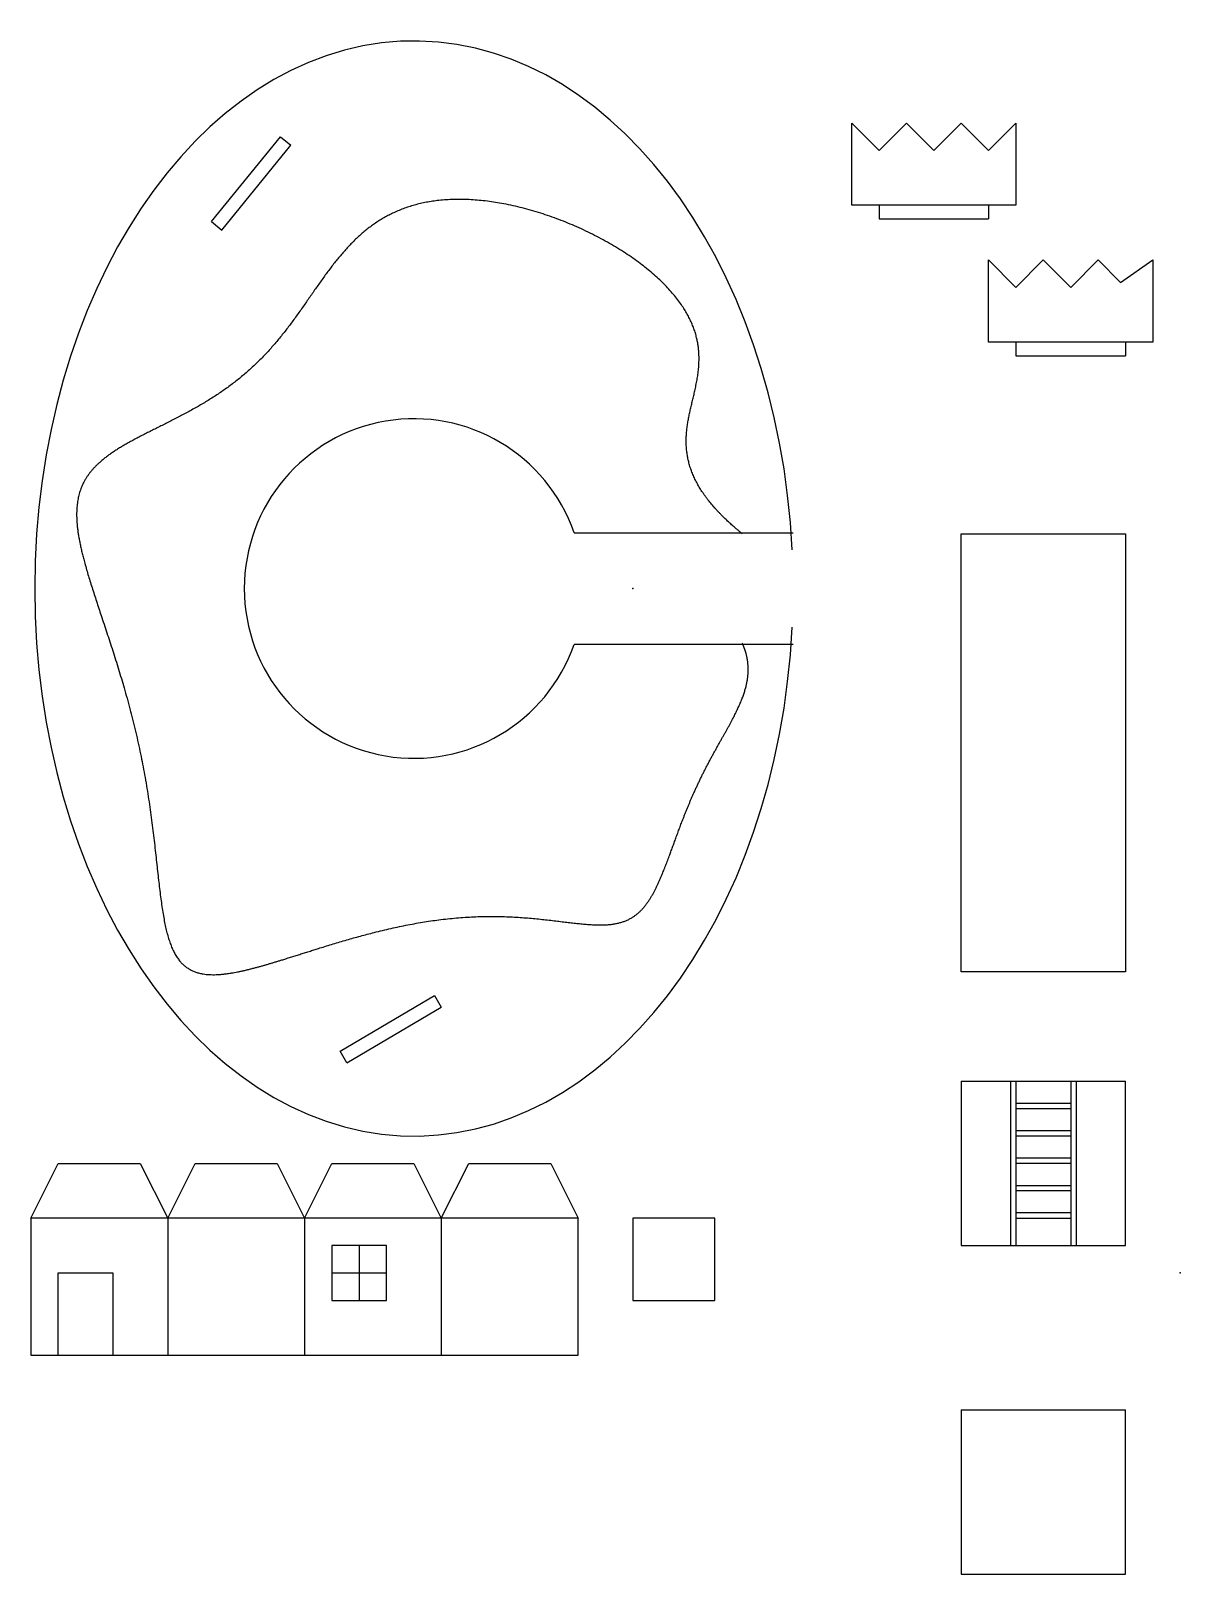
# Model space of a CAD drawing. Header units: millimetres. Extents: x -210 to 0, y -55 to 227.
import ezdxf

# ---------------------------------------------------------------- set-up
doc = ezdxf.new("R2010")
doc.units = ezdxf.units.MM
doc.header["$MEASUREMENT"] = 0
for name, color, linetype in [('レーザーカッター v6_Sketch1', 7, 'Continuous'), ('レーザーカッター v6_Sketch2', 7, 'Continuous'), ('レーザーカッター v6_Sketch3', 7, 'Continuous'), ('レーザーカッター v6_Sketch4', 7, 'Continuous')]:
    doc.layers.add(name, color=color, linetype=linetype)

msp = doc.modelspace()

# ---------------------------------------------------------------- linework, layer by layer
at = {"layer": 'レーザーカッター v6_Sketch1'}
for p, q in [((-110.72, 135.2, 235), (-70.72, 135.2, 235)), ((-70.72, 114.8, 235), (-110.72, 114.8, 235))]:
    msp.add_line(p, q, dxfattribs=at)
msp.add_arc((-140, 125, 235), 31, 19.2019, 340.7981, dxfattribs=at)
msp.add_ellipse((-140, 125, 235), major_axis=(0, -100), ratio=0.69282, start_param=1.641686, end_param=7.783092, dxfattribs=at)
for p in [(-100, 125, 235), (0, 0)]:
    msp.add_point(p, dxfattribs=at)
at = {"layer": 'レーザーカッター v6_Sketch2'}
for p, q in [((-60, 195, 235), (-60, 210, 235)), ((-60, 210, 235), (-55, 205, 235)), ((-55, 205, 235), (-50, 210, 235)), ((-50, 210, 235), (-45, 205, 235)), ((-45, 205, 235), (-40, 210, 235)), ((-40, 210, 235), (-35, 205, 235)), ((-35, 205, 235), (-30, 210, 235)), ((-30, 210, 235), (-30, 195, 235)), ((-30, 195, 235), (-60, 195, 235)), ((-35, 185, 235), (-30, 180, 235)), ((-35, 170, 235), (-35, 185, 235)), ((-30, 180, 235), (-25, 185, 235)), ((-25, 185, 235), (-20, 180, 235)), ((-20, 180, 235), (-15, 185, 235)), ((-15, 185, 235), (-10.88, 180.88, 235)), ((-10.88, 180.88, 235), (-5, 185, 235)), ((-5, 185, 235), (-5, 170, 235)), ((-5, 170, 235), (-35, 170, 235)), ((-40, 135, 235), (-10, 135, 235)), ((-40, 55, 235), (-40, 135, 235)), ((-10, 135, 235), (-10, 55, 235)), ((-10, 55, 235), (-40, 55, 235)), ((-40, 35, 235), (-40, 5, 235)), ((-40, 35, 235), (-10, 35, 235)), ((-31, 35, 235), (-31, 5, 235)), ((-30, 35, 235), (-30, 5, 235)), ((-20, 35, 235), (-20, 5, 235)), ((-19, 35, 235), (-19, 5, 235)), ((-10, 5, 235), (-10, 35, 235)), ((-30, 31, 235), (-20, 31, 235)), ((-20, 30, 235), (-30, 30, 235)), ((-30, 26, 235), (-20, 26, 235)), ((-20, 25, 235), (-30, 25, 235)), ((-210, 10, 235), (-205, 20, 235)), ((-205, 20, 235), (-190, 20, 235)), ((-190, 20, 235), (-185, 10, 235)), ((-185, 10, 235), (-180, 20, 235)), ((-180, 20, 235), (-165, 20, 235)), ((-165, 20, 235), (-160, 10, 235)), ((-160, 10, 235), (-155, 20, 235)), ((-155, 20, 235), (-140, 20, 235)), ((-140, 20, 235), (-135, 10, 235)), ((-135, 10, 235), (-130, 20, 235)), ((-130, 20, 235), (-115, 20, 235)), ((-115, 20, 235), (-110, 10, 235)), ((-30, 21, 235), (-20, 21, 235)), ((-20, 20, 235), (-30, 20, 235)), ((-30, 16, 235), (-20, 16, 235)), ((-20, 15, 235), (-30, 15, 235)), ((-110, 10, 235), (-210, 10, 235)), ((-210, 10, 235), (-210, -15, 235)), ((-185, 10, 235), (-185, -15, 235)), ((-160, 10, 235), (-160, -15, 235)), ((-135, 10, 235), (-135, -15, 235)), ((-110, -15, 235), (-110, 10, 235)), ((-85, 10, 235), (-100, 10, 235)), ((-100, 10, 235), (-100, -5, 235)), ((-85, -5, 235), (-85, 10, 235)), ((-20, 11, 235), (-30, 11, 235)), ((-30, 10, 235), (-20, 10, 235)), ((-145, 5, 235), (-155, 5, 235)), ((-155, 5, 235), (-155, -5, 235)), ((-150, 5, 235), (-150, -5, 235)), ((-145, -5, 235), (-145, 5, 235)), ((-40, 5, 235), (-10, 5, 235)), ((-205, 0, 235), (-195, 0, 235)), ((-205, -15, 235), (-205, 0, 235)), ((-195, 0, 235), (-195, -15, 235)), ((-155, 0, 235), (-145, 0, 235)), ((-155, -5, 235), (-145, -5, 235)), ((-100, -5, 235), (-85, -5, 235)), ((-210, -15, 235), (-110, -15, 235)), ((-40, -25, 235), (-40, -55, 235)), ((-40, -25, 235), (-10, -25, 235)), ((-10, -55, 235), (-10, -25, 235)), ((-40, -55, 235), (-10, -55, 235))]:
    msp.add_line(p, q, dxfattribs=at)
msp.add_open_spline([(-80, 135, 235), (-81.23, 135.99, 235), (-83.5, 137.96, 235), (-86.33, 140.88, 235), (-88.97, 144.73, 235), (-90.45, 149.45, 235), (-90.38, 154.12, 235), (-89.25, 158.82, 235), (-87.95, 163.65, 235), (-87.55, 168.75, 235), (-88.98, 174.15, 235), (-92.86, 179.75, 235), (-99.18, 185.24, 235), (-107.45, 190.15, 235), (-116.84, 193.97, 235), (-126.45, 196.18, 235), (-135.4, 196.44, 235), (-143.05, 194.57, 235), (-149.2, 190.72, 235), (-154.14, 185.36, 235), (-158.44, 179.13, 235), (-162.75, 172.74, 235), (-167.66, 166.8, 235), (-173.5, 161.75, 235), (-180.12, 157.67, 235), (-186.96, 154.32, 235), (-193.25, 151.25, 235), (-198.22, 147.94, 235), (-201.25, 143.88, 235), (-202.11, 138.67, 235), (-201.05, 132.14, 235), (-198.61, 124.28, 235), (-195.48, 115.23, 235), (-192.35, 105.31, 235), (-189.78, 94.91, 235), (-188.05, 84.59, 235), (-187, 74.94, 235), (-186.17, 66.61, 235), (-184.96, 60.13, 235), (-182.73, 55.91, 235), (-178.99, 54.08, 235), (-173.48, 54.43, 235), (-166.31, 56.39, 235), (-157.81, 59.21, 235), (-148.47, 62.06, 235), (-138.86, 64.25, 235), (-129.56, 65.31, 235), (-121.05, 65.16, 235), (-113.66, 64.28, 235), (-107.56, 63.42, 235), (-102.77, 63.43, 235), (-99.17, 64.97, 235), (-96.49, 68.34, 235), (-94.34, 73.23, 235), (-92.31, 79.04, 235), (-90.08, 85.08, 235), (-87.52, 90.76, 235), (-84.77, 95.84, 235), (-82.15, 100.32, 235), (-80.07, 104.35, 235), (-78.86, 108.09, 235), (-78.76, 110.93, 235), (-79.18, 112.99, 235), (-79.69, 114.34, 235), (-80, 115, 235)], degree=5, dxfattribs=at)
msp.add_point((0, 0), dxfattribs=at)
at = {"layer": 'レーザーカッター v6_Sketch3'}
msp.add_point((0, 0), dxfattribs=at)
at = {"layer": 'レーザーカッター v6_Sketch4'}
for p, q in [((-177, 192, 235), (-164.39, 207.52, 235)), ((-175.1, 190.46, 235), (-162.49, 205.98, 235)), ((-164.39, 207.52, 235), (-162.49, 205.98, 235)), ((-55, 195, 235), (-55, 192.5, 235)), ((-35, 195, 235), (-35, 192.5, 235)), ((-177, 192, 235), (-175.1, 190.46, 235)), ((-55, 192.5, 235), (-35, 192.5, 235)), ((-30, 170, 235), (-30, 167.5, 235)), ((-10, 170, 235), (-10, 167.5, 235)), ((-30, 167.5, 235), (-10, 167.5, 235)), ((-153.5, 40.5, 235), (-136.27, 50.65, 235)), ((-152.26, 38.39, 235), (-135.02, 48.54, 235)), ((-136.27, 50.65, 235), (-135.02, 48.54, 235)), ((-152.26, 38.39, 235), (-153.5, 40.5, 235))]:
    msp.add_line(p, q, dxfattribs=at)
msp.add_point((0, 0), dxfattribs=at)

doc.saveas('drawing.dxf')
